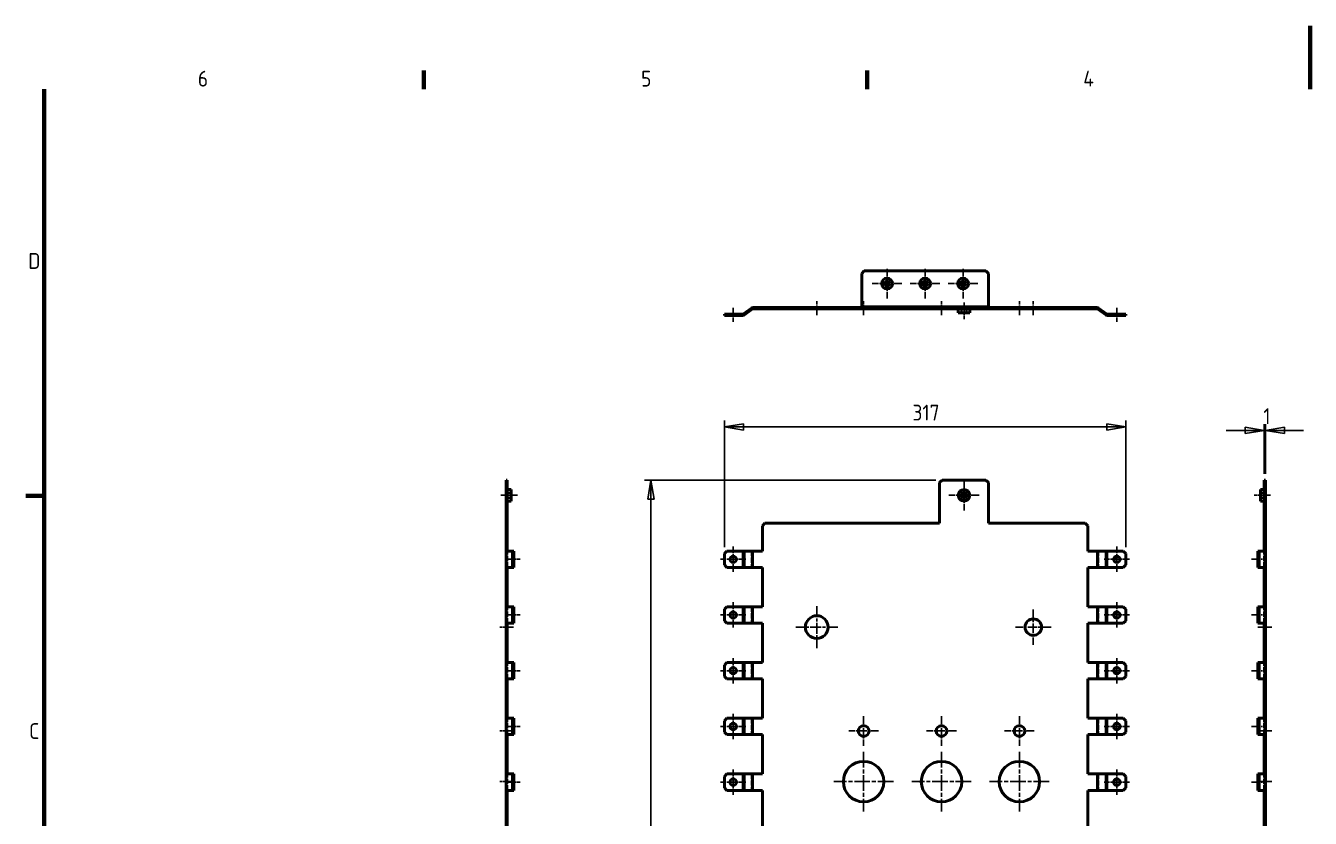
# Model space of a CAD drawing. Header units: millimetres. Extents: x 0 to 2100, y 0 to 1485.
# Drawn here: x 35 to 1050, y 859 to 1485 of the extents above; entities that cross this region are included whole.
import ezdxf

# ---------------------------------------------------------------- set-up
doc = ezdxf.new("R2010")
doc.units = ezdxf.units.MM
doc.header["$LTSCALE"] = 5
doc.linetypes.add('CHAIN', pattern=[0.3543, 0.2362, -0.0295, 0.0591, -0.0295])
doc.linetypes.add('DASHED', pattern=[0.2067, 0.1654, -0.0413])
doc.layers.get('0').update_dxf_attribs({"lineweight": 25})
for name, color, linetype, lineweight in [('가려진 것(ISO)', 5, 'DASHED', 35), ('가려진 좁은 것(ISO)', 5, 'DASHED', 25), ('가시적인 것(ISO)', 7, 'Continuous', 50), ('가시적인 좁은 것(ISO)', 1, 'Continuous', 35), ('경계(ISO)', 7, 'Continuous', 70), ('중심 표식(ISO)', 1, 'Continuous', 25), ('중심선(ISO)', 1, 'Continuous', 25), ('치수(ISO)', 7, 'Continuous', 25)]:
    doc.layers.add(name, color=color, linetype=linetype, lineweight=lineweight)
doc.styles.add('ISO ProportionalPSTEK', font='isocp.shx')
doc.dimstyles.new('PSTEK', dxfattribs={"dimscale": 5, "dimtxt": 2.5, "dimasz": 3, "dimexe": 1, "dimexo": 1, "dimgap": 1, "dimtad": 1, "dimrnd": 1e-08, "dimdsep": 46, "dimtxsty": 'ISO ProportionalPSTEK', "dimblk": 'Filled-1', "dimcen": 0.09, "dimdle": 10, "dimclrd": 3, "dimclre": 3, "dimclrt": 1, "dimadec": 1, "dimazin": 2, "dimtfac": 1, "dimtdec": 3, "dimtmove": 0, "dimatfit": 3, "dimfxl": 0, "dimtolj": 1, "dimlwd": -1, "dimlwe": -1, "dimarcsym": 0})

# ---------------------------------------------------------------- blocks, each defined once
blk = doc.blocks.new('경계 Default Border')
at = {"layer": '경계(ISO)'}
for p, q in [((70, 287), (70, 289.9)), ((140, 287), (140, 289.9)), ((10, 222.75), (7.1, 222.75))]:
    blk.add_line(p, q, dxfattribs=at)
at = {"layer": '경계(ISO)', "flags": 128}
for points in [[(210, 297), (210, 287)], [(10, 10), (10, 287)]]:
    blk.add_lwpolyline(points, dxfattribs=at)
at = {"layer": '경계(ISO)', "color": 1, "char_height": 2.5, "attachment_point": 7, "style": 'ISO ProportionalPSTEK'}
for s, insert in [('6', (34.29, 287.38)), ('5', (104.29, 287.38)), ('4', (174.14, 287.4)), ('D', (7.5, 258.6)), ('C', (7.64, 184.35))]:
    blk.add_mtext(s, dxfattribs=dict(at, insert=insert))
blk = doc.blocks.new('Filled-1')
at = {"color": 0}
for p, q in [((0, 0), (-1, 0.167)), ((-1, 0.167), (-1, -0.167)), ((-1, 0), (0, 0)), ((-1, -0.167), (0, 0))]:
    blk.add_line(p, q, dxfattribs=at)
at = {"color": 0, "flags": 128}
blk.add_lwpolyline([(-1, -0.167), (0, 0)], dxfattribs=at)
at = {"color": 0}
blk.add_solid([(-1, -0.167), (0, 0), (-1, 0.167), (-1, -0.167)], dxfattribs=at)
blk = doc.blocks.new('*D14')
at = {"layer": 'Defpoints', "color": 0}
for p in [(904.3, 1168.2), (587.3, 1068.2), (904.3, 1068.2)]:
    blk.add_point(p, dxfattribs=at)
at = {"layer": '치수(ISO)', "color": 3}
for p, q in [((587.3, 1073.2), (587.3, 1173.2)), ((602.3, 1168.2), (889.3, 1168.2)), ((904.3, 1073.2), (904.3, 1173.2))]:
    blk.add_line(p, q, dxfattribs=at)
at = {"layer": '치수(ISO)', "color": 3, "xscale": 15, "yscale": 15, "zscale": 15, "rotation": 180}
blk.add_blockref('Filled-1', (587.3, 1168.2), dxfattribs=at)
at = {"layer": '치수(ISO)', "color": 3, "xscale": 15, "yscale": 15, "zscale": 15}
blk.add_blockref('Filled-1', (904.3, 1168.2), dxfattribs=at)
at = {"layer": '치수(ISO)', "color": 1, "insert": (735.8, 1185.7), "char_height": 12.5, "attachment_point": 1, "style": 'ISO ProportionalPSTEK'}
blk.add_mtext('\\A1;317', dxfattribs=at)
blk = doc.blocks.new('*D15')
at = {"layer": 'Defpoints', "color": 0}
for p in [(759.3, 1126.2), (529.3, 474.2), (654.3, 474.2)]:
    blk.add_point(p, dxfattribs=at)
at = {"layer": '치수(ISO)', "color": 3}
for p, q in [((754.3, 1126.2), (524.3, 1126.2)), ((529.3, 1111.2), (529.3, 489.2)), ((649.3, 474.2), (524.3, 474.2))]:
    blk.add_line(p, q, dxfattribs=at)
at = {"layer": '치수(ISO)', "color": 3, "xscale": 15, "yscale": 15, "zscale": 15}
for p, rotation in [((529.3, 1126.2), 90), ((529.3, 474.2), 270)]:
    blk.add_blockref('Filled-1', p, dxfattribs=dict(at, rotation=rotation))
at = {"layer": '치수(ISO)', "color": 1, "insert": (511.8, 788.2), "char_height": 12.5, "attachment_point": 1, "rotation": 90, "style": 'ISO ProportionalPSTEK'}
blk.add_mtext('\\A1;652', dxfattribs=at)
blk = doc.blocks.new('*D20')
at = {"layer": 'Defpoints', "color": 0}
for p in [(1013.6, 1165.4), (1013.6, 1126.2), (1014.6, 1126.2)]:
    blk.add_point(p, dxfattribs=at)
at = {"layer": '치수(ISO)', "color": 3}
for p, q in [((1013.6, 1131.2), (1013.6, 1170.4)), ((1014.6, 1131.2), (1014.6, 1170.4)), ((998.6, 1165.4), (983.6, 1165.4)), ((1014.6, 1165.4), (1013.6, 1165.4)), ((1029.6, 1165.4), (1044.6, 1165.4))]:
    blk.add_line(p, q, dxfattribs=at)
at = {"layer": '치수(ISO)', "color": 3, "xscale": 15, "yscale": 15, "zscale": 15}
blk.add_blockref('Filled-1', (1013.6, 1165.4), dxfattribs=at)
at = {"layer": '치수(ISO)', "color": 3, "xscale": 15, "yscale": 15, "zscale": 15, "rotation": 180}
blk.add_blockref('Filled-1', (1014.6, 1165.4), dxfattribs=at)
at = {"layer": '치수(ISO)', "color": 1, "insert": (1012.9, 1182.9), "char_height": 12.5, "attachment_point": 1, "style": 'ISO ProportionalPSTEK'}
blk.add_mtext('\\A1;1', dxfattribs=at)

msp = doc.modelspace()

# ---------------------------------------------------------------- linework, layer by layer
at = {"layer": '가려진 것(ISO)', "ltscale": 0.380839}
for p, q in [((651.263, 1261.356), (651.263, 1262.356)), ((652.263, 1261.356), (652.263, 1262.356)), ((653.763, 1261.356), (653.763, 1262.356)), ((654.263, 1262.356), (654.263, 1261.356)), ((666.763, 1261.356), (666.763, 1262.356)), ((669.263, 1261.356), (669.263, 1262.356)), ((681.263, 1261.356), (681.263, 1262.356)), ((693.013, 1261.356), (693.013, 1262.356)), ((694.763, 1262.356), (694.763, 1261.356)), ((695.763, 1262.356), (695.763, 1261.356)), ((701.513, 1261.356), (701.513, 1262.356)), ((713.263, 1261.356), (713.263, 1262.356)), ((742.763, 1261.356), (742.763, 1262.356)), ((754.513, 1261.356), (754.513, 1262.356)), ((763.013, 1261.356), (763.013, 1262.356)), ((774.763, 1261.356), (774.763, 1262.356)), ((796.763, 1262.356), (796.763, 1261.356)), ((804.263, 1261.356), (804.263, 1262.356)), ((816.013, 1261.356), (816.013, 1262.356)), ((822.263, 1261.356), (822.263, 1262.356)), ((824.513, 1261.356), (824.513, 1262.356)), ((824.763, 1261.356), (824.763, 1262.356)), ((836.263, 1261.356), (836.263, 1262.356)), ((837.263, 1261.356), (837.263, 1262.356)), ((837.763, 1261.356), (837.763, 1262.356)), ((839.263, 1261.356), (839.263, 1262.356)), ((840.263, 1261.356), (840.263, 1262.356)), ((591.763, 1256.256), (591.763, 1257.256)), ((596.763, 1256.256), (596.763, 1257.256)), ((894.763, 1256.256), (894.763, 1257.256)), ((899.763, 1256.256), (899.763, 1257.256)), ((420.936, 1066.154), (419.936, 1066.154)), ((1008.501, 1066.154), (1009.501, 1066.154)), ((420.936, 1061.154), (419.936, 1061.154)), ((1008.501, 1061.154), (1009.501, 1061.154)), ((415.836, 1019.054), (414.836, 1019.054)), ((415.836, 1016.554), (414.836, 1016.554)), ((420.936, 1022.154), (419.936, 1022.154)), ((420.936, 1017.154), (419.936, 1017.154)), ((1008.501, 1022.154), (1009.501, 1022.154)), ((1008.501, 1017.154), (1009.501, 1017.154)), ((1013.601, 1019.054), (1014.601, 1019.054)), ((1013.601, 1016.554), (1014.601, 1016.554)), ((415.836, 1003.554), (414.836, 1003.554)), ((415.836, 1001.054), (414.836, 1001.054)), ((1013.601, 1003.554), (1014.601, 1003.554)), ((1013.601, 1001.054), (1014.601, 1001.054)), ((420.936, 978.154), (419.936, 978.154)), ((1008.501, 978.154), (1009.501, 978.154)), ((420.936, 973.154), (419.936, 973.154)), ((1008.501, 973.154), (1009.501, 973.154)), ((420.936, 934.154), (419.936, 934.154)), ((1008.501, 934.154), (1009.501, 934.154)), ((415.836, 932.304), (414.836, 932.304)), ((415.836, 923.804), (414.836, 923.804)), ((420.936, 929.154), (419.936, 929.154)), ((1008.501, 929.154), (1009.501, 929.154)), ((1013.601, 932.304), (1014.601, 932.304)), ((1013.601, 923.804), (1014.601, 923.804)), ((415.836, 904.054), (414.836, 904.054)), ((1013.601, 904.054), (1014.601, 904.054)), ((420.936, 890.154), (419.936, 890.154)), ((420.936, 885.154), (419.936, 885.154)), ((1008.501, 890.154), (1009.501, 890.154)), ((1008.501, 885.154), (1009.501, 885.154)), ((415.836, 872.054), (414.836, 872.054)), ((1013.601, 872.054), (1014.601, 872.054))]:
    msp.add_line(p, q, dxfattribs=at)
at = {"layer": '가려진 것(ISO)', "ltscale": 1.523657}
for p, q in [((774.446, 1262.356), (774.446, 1258.356)), ((778.58, 1262.356), (778.58, 1258.356)), ((414.836, 1116.221), (418.836, 1116.221)), ((1014.601, 1116.221), (1010.601, 1116.221)), ((414.836, 1112.087), (418.836, 1112.087)), ((1014.601, 1112.087), (1010.601, 1112.087))]:
    msp.add_line(p, q, dxfattribs=at)
at = {"layer": '가려진 것(ISO)', "ltscale": 4.952111}
for p, q in [((415.836, 1057.154), (415.836, 1070.154)), ((1013.601, 1057.154), (1013.601, 1070.154)), ((415.836, 1013.154), (415.836, 1026.154)), ((1013.601, 1013.154), (1013.601, 1026.154)), ((415.836, 969.154), (415.836, 982.154)), ((1013.601, 969.154), (1013.601, 982.154)), ((415.836, 925.154), (415.836, 938.154)), ((1013.601, 925.154), (1013.601, 938.154)), ((415.836, 881.154), (415.836, 894.154)), ((1013.601, 881.154), (1013.601, 894.154))]:
    msp.add_line(p, q, dxfattribs=at)
at = {"layer": '가려진 좁은 것(ISO)', "ltscale": 4.952111}
for p, q in [((416.027, 1057.154), (416.027, 1070.154)), ((420.552, 1057.154), (420.552, 1070.154)), ((602.463, 1070.154), (602.463, 1057.154)), ((608.674, 1070.154), (608.674, 1057.154)), ((882.852, 1070.154), (882.852, 1057.154)), ((889.063, 1070.154), (889.063, 1057.154)), ((1008.885, 1057.154), (1008.885, 1070.154)), ((1013.41, 1057.154), (1013.41, 1070.154)), ((416.027, 1013.154), (416.027, 1026.154)), ((420.552, 1013.154), (420.552, 1026.154)), ((602.463, 1026.154), (602.463, 1013.154)), ((608.674, 1026.154), (608.674, 1013.154)), ((882.852, 1026.154), (882.852, 1013.154)), ((889.063, 1026.154), (889.063, 1013.154)), ((1008.885, 1013.154), (1008.885, 1026.154)), ((1013.41, 1013.154), (1013.41, 1026.154)), ((416.027, 969.154), (416.027, 982.154)), ((420.552, 969.154), (420.552, 982.154)), ((602.463, 982.154), (602.463, 969.154)), ((608.674, 982.154), (608.674, 969.154)), ((882.852, 982.154), (882.852, 969.154)), ((889.063, 982.154), (889.063, 969.154)), ((1008.885, 969.154), (1008.885, 982.154)), ((1013.41, 969.154), (1013.41, 982.154)), ((416.027, 925.154), (416.027, 938.154)), ((420.552, 925.154), (420.552, 938.154)), ((602.463, 938.154), (602.463, 925.154)), ((608.674, 938.154), (608.674, 925.154)), ((882.852, 938.154), (882.852, 925.154)), ((889.063, 938.154), (889.063, 925.154)), ((1008.885, 925.154), (1008.885, 938.154)), ((1013.41, 925.154), (1013.41, 938.154)), ((416.027, 881.154), (416.027, 894.154)), ((420.552, 881.154), (420.552, 894.154)), ((602.463, 894.154), (602.463, 881.154)), ((608.674, 894.154), (608.674, 881.154)), ((882.852, 894.154), (882.852, 881.154)), ((889.063, 894.154), (889.063, 881.154)), ((1008.885, 881.154), (1008.885, 894.154)), ((1013.41, 881.154), (1013.41, 894.154))]:
    msp.add_line(p, q, dxfattribs=at)
at = {"layer": '가시적인 것(ISO)'}
for p, q in [((695.763, 1289.356), (697.763, 1291.356)), ((695.763, 1289.356), (695.763, 1263.356)), ((793.763, 1291.356), (697.763, 1291.356)), ((793.763, 1291.356), (795.763, 1289.356)), ((795.763, 1289.356), (795.763, 1263.356)), ((602.463, 1257.448), (608.674, 1261.972)), ((609.263, 1261.164), (603.052, 1256.639)), ((609.851, 1262.356), (617.263, 1262.356)), ((617.263, 1261.356), (609.851, 1261.356)), ((619.263, 1262.356), (617.263, 1262.356)), ((617.263, 1262.356), (617.263, 1261.356)), ((617.263, 1261.356), (619.263, 1261.356)), ((619.263, 1261.356), (619.263, 1262.356)), ((619.263, 1262.356), (757.263, 1262.356)), ((757.263, 1261.356), (619.263, 1261.356)), ((695.763, 1263.356), (695.763, 1262.356)), ((759.263, 1262.356), (757.263, 1262.356)), ((757.263, 1262.356), (757.263, 1261.356)), ((757.263, 1261.356), (759.263, 1261.356)), ((759.263, 1261.356), (759.263, 1262.356)), ((793.763, 1262.356), (759.263, 1262.356)), ((793.763, 1261.356), (759.263, 1261.356)), ((772.013, 1261.356), (772.013, 1258.356)), ((772.013, 1258.356), (781.013, 1258.356)), ((781.013, 1261.356), (781.013, 1258.356)), ((795.763, 1262.356), (793.763, 1262.356)), ((793.763, 1262.356), (793.763, 1261.356)), ((793.763, 1261.356), (795.763, 1261.356)), ((795.763, 1263.356), (795.763, 1262.356)), ((795.763, 1261.356), (795.763, 1262.356)), ((795.763, 1262.356), (872.263, 1262.356)), ((872.263, 1261.356), (795.763, 1261.356)), ((874.263, 1262.356), (872.263, 1262.356)), ((872.263, 1262.356), (872.263, 1261.356)), ((872.263, 1261.356), (874.263, 1261.356)), ((874.263, 1261.356), (874.263, 1262.356)), ((874.263, 1262.356), (881.675, 1262.356)), ((881.675, 1261.356), (874.263, 1261.356)), ((888.474, 1256.639), (882.263, 1261.164)), ((882.852, 1261.972), (889.063, 1257.448)), ((589.263, 1257.256), (587.263, 1257.256)), ((587.263, 1257.256), (587.263, 1256.256)), ((587.263, 1256.256), (589.263, 1256.256)), ((589.263, 1256.256), (589.263, 1257.256)), ((589.263, 1257.256), (601.875, 1257.256)), ((601.875, 1256.256), (589.263, 1256.256)), ((889.651, 1257.256), (902.263, 1257.256)), ((902.263, 1256.256), (889.651, 1256.256)), ((904.263, 1257.256), (902.263, 1257.256)), ((902.263, 1257.256), (902.263, 1256.256)), ((902.263, 1256.256), (904.263, 1256.256)), ((904.263, 1256.256), (904.263, 1257.256)), ((414.836, 1126.154), (414.836, 1124.154)), ((415.836, 1126.154), (414.836, 1126.154)), ((415.836, 1124.154), (415.836, 1126.154)), ((757.263, 1124.154), (759.263, 1126.154)), ((793.763, 1126.154), (759.263, 1126.154)), ((793.763, 1126.154), (795.763, 1124.154)), ((1013.601, 1126.154), (1013.601, 1124.154)), ((1014.601, 1126.154), (1013.601, 1126.154)), ((1014.601, 1124.154), (1014.601, 1126.154)), ((414.836, 1124.154), (415.836, 1124.154)), ((414.836, 1092.154), (414.836, 1124.154)), ((415.836, 1124.154), (415.836, 1092.154)), ((415.836, 1118.654), (418.836, 1118.654)), ((418.836, 1109.654), (418.836, 1118.654)), ((757.263, 1124.154), (757.263, 1092.154)), ((795.763, 1092.154), (795.763, 1124.154)), ((1010.601, 1118.654), (1010.601, 1109.654)), ((1013.601, 1118.654), (1010.601, 1118.654)), ((1013.601, 1124.154), (1014.601, 1124.154)), ((1013.601, 1092.154), (1013.601, 1124.154)), ((1014.601, 1124.154), (1014.601, 1092.154)), ((415.836, 1109.654), (418.836, 1109.654)), ((1013.601, 1109.654), (1010.601, 1109.654)), ((414.836, 1092.154), (414.836, 1090.154)), ((415.836, 1092.154), (414.836, 1092.154)), ((414.836, 1090.154), (415.836, 1090.154)), ((414.836, 1070.154), (414.836, 1090.154)), ((415.836, 1090.154), (415.836, 1092.154)), ((415.836, 1090.154), (415.836, 1070.154)), ((617.263, 1090.154), (619.263, 1092.154)), ((617.263, 1090.154), (617.263, 1070.154)), ((757.263, 1092.154), (619.263, 1092.154)), ((872.263, 1092.154), (795.763, 1092.154)), ((872.263, 1092.154), (874.263, 1090.154)), ((874.263, 1070.154), (874.263, 1090.154)), ((1013.601, 1092.154), (1013.601, 1090.154)), ((1014.601, 1092.154), (1013.601, 1092.154)), ((1013.601, 1090.154), (1014.601, 1090.154)), ((1013.601, 1070.154), (1013.601, 1090.154)), ((1014.601, 1090.154), (1014.601, 1092.154)), ((1014.601, 1090.154), (1014.601, 1070.154)), ((414.836, 1070.154), (415.219, 1070.154)), ((414.836, 1070.154), (414.836, 1057.154)), ((419.744, 1070.154), (415.219, 1070.154)), ((419.936, 1070.154), (419.744, 1070.154)), ((419.936, 1070.154), (419.936, 1068.154)), ((420.936, 1070.154), (419.936, 1070.154)), ((419.936, 1068.154), (420.936, 1068.154)), ((419.936, 1059.154), (419.936, 1068.154)), ((420.936, 1068.154), (420.936, 1070.154)), ((420.936, 1059.154), (420.936, 1068.154)), ((587.263, 1068.154), (589.263, 1070.154)), ((587.263, 1059.154), (587.263, 1068.154)), ((601.875, 1070.154), (589.263, 1070.154)), ((601.875, 1070.154), (603.052, 1070.154)), ((609.263, 1070.154), (603.052, 1070.154)), ((609.851, 1070.154), (609.263, 1070.154)), ((617.263, 1070.154), (609.851, 1070.154)), ((881.675, 1070.154), (874.263, 1070.154)), ((882.263, 1070.154), (881.675, 1070.154)), ((888.474, 1070.154), (882.263, 1070.154)), ((888.474, 1070.154), (889.651, 1070.154)), ((902.263, 1070.154), (889.651, 1070.154)), ((902.263, 1070.154), (904.263, 1068.154)), ((904.263, 1068.154), (904.263, 1059.154)), ((1008.501, 1070.154), (1008.501, 1068.154)), ((1009.501, 1070.154), (1008.501, 1070.154)), ((1008.501, 1068.154), (1009.501, 1068.154)), ((1008.501, 1068.154), (1008.501, 1059.154)), ((1009.501, 1068.154), (1009.501, 1070.154)), ((1009.693, 1070.154), (1009.501, 1070.154)), ((1009.501, 1059.154), (1009.501, 1068.154)), ((1014.218, 1070.154), (1009.693, 1070.154)), ((1014.218, 1070.154), (1014.601, 1070.154)), ((1014.601, 1070.154), (1014.601, 1057.154)), ((414.836, 1026.154), (414.836, 1057.154)), ((415.219, 1057.154), (414.836, 1057.154)), ((415.219, 1057.154), (419.744, 1057.154)), ((415.836, 1057.154), (415.836, 1026.154)), ((419.744, 1057.154), (419.936, 1057.154)), ((420.936, 1059.154), (419.936, 1059.154)), ((419.936, 1059.154), (419.936, 1057.154)), ((419.936, 1057.154), (420.936, 1057.154)), ((420.936, 1057.154), (420.936, 1059.154)), ((589.263, 1057.154), (587.263, 1059.154)), ((589.263, 1057.154), (601.875, 1057.154)), ((603.052, 1057.154), (601.875, 1057.154)), ((603.052, 1057.154), (609.263, 1057.154)), ((609.263, 1057.154), (609.851, 1057.154)), ((609.851, 1057.154), (617.263, 1057.154)), ((617.263, 1057.154), (617.263, 1026.154)), ((874.263, 1026.154), (874.263, 1057.154)), ((874.263, 1057.154), (881.675, 1057.154)), ((881.675, 1057.154), (882.263, 1057.154)), ((882.263, 1057.154), (888.474, 1057.154)), ((889.651, 1057.154), (888.474, 1057.154)), ((889.651, 1057.154), (902.263, 1057.154)), ((904.263, 1059.154), (902.263, 1057.154)), ((1009.501, 1059.154), (1008.501, 1059.154)), ((1008.501, 1059.154), (1008.501, 1057.154)), ((1008.501, 1057.154), (1009.501, 1057.154)), ((1009.501, 1057.154), (1009.501, 1059.154)), ((1009.501, 1057.154), (1009.693, 1057.154)), ((1009.693, 1057.154), (1014.218, 1057.154)), ((1013.601, 1026.154), (1013.601, 1057.154)), ((1014.601, 1057.154), (1014.218, 1057.154)), ((1014.601, 1057.154), (1014.601, 1026.154)), ((414.836, 1026.154), (415.219, 1026.154)), ((414.836, 1026.154), (414.836, 1013.154)), ((419.744, 1026.154), (415.219, 1026.154)), ((419.936, 1026.154), (419.744, 1026.154)), ((419.936, 1026.154), (419.936, 1024.154)), ((420.936, 1026.154), (419.936, 1026.154)), ((420.936, 1024.154), (420.936, 1026.154)), ((587.263, 1024.154), (589.263, 1026.154)), ((601.875, 1026.154), (589.263, 1026.154)), ((601.875, 1026.154), (603.052, 1026.154)), ((609.263, 1026.154), (603.052, 1026.154)), ((609.851, 1026.154), (609.263, 1026.154)), ((617.263, 1026.154), (609.851, 1026.154)), ((881.675, 1026.154), (874.263, 1026.154)), ((882.263, 1026.154), (881.675, 1026.154)), ((888.474, 1026.154), (882.263, 1026.154)), ((888.474, 1026.154), (889.651, 1026.154)), ((902.263, 1026.154), (889.651, 1026.154)), ((902.263, 1026.154), (904.263, 1024.154)), ((1008.501, 1026.154), (1008.501, 1024.154)), ((1009.501, 1026.154), (1008.501, 1026.154)), ((1009.501, 1024.154), (1009.501, 1026.154)), ((1009.693, 1026.154), (1009.501, 1026.154)), ((1014.218, 1026.154), (1009.693, 1026.154)), ((1014.218, 1026.154), (1014.601, 1026.154)), ((1014.601, 1026.154), (1014.601, 1013.154)), ((419.936, 1024.154), (420.936, 1024.154)), ((419.936, 1015.154), (419.936, 1024.154)), ((420.936, 1015.154), (419.936, 1015.154)), ((419.936, 1015.154), (419.936, 1013.154)), ((420.936, 1015.154), (420.936, 1024.154)), ((420.936, 1013.154), (420.936, 1015.154)), ((587.263, 1015.154), (587.263, 1024.154)), ((589.263, 1013.154), (587.263, 1015.154)), ((904.263, 1015.154), (902.263, 1013.154)), ((904.263, 1024.154), (904.263, 1015.154)), ((1008.501, 1024.154), (1009.501, 1024.154)), ((1008.501, 1024.154), (1008.501, 1015.154)), ((1009.501, 1015.154), (1008.501, 1015.154)), ((1008.501, 1015.154), (1008.501, 1013.154)), ((1009.501, 1015.154), (1009.501, 1024.154)), ((1009.501, 1013.154), (1009.501, 1015.154)), ((414.836, 982.154), (414.836, 1013.154)), ((415.219, 1013.154), (414.836, 1013.154)), ((415.219, 1013.154), (419.744, 1013.154)), ((415.836, 1013.154), (415.836, 982.154)), ((419.744, 1013.154), (419.936, 1013.154)), ((419.936, 1013.154), (420.936, 1013.154)), ((589.263, 1013.154), (601.875, 1013.154)), ((603.052, 1013.154), (601.875, 1013.154)), ((603.052, 1013.154), (609.263, 1013.154)), ((609.263, 1013.154), (609.851, 1013.154)), ((609.851, 1013.154), (617.263, 1013.154)), ((617.263, 1013.154), (617.263, 982.154)), ((874.263, 982.154), (874.263, 1013.154)), ((874.263, 1013.154), (881.675, 1013.154)), ((881.675, 1013.154), (882.263, 1013.154)), ((882.263, 1013.154), (888.474, 1013.154)), ((889.651, 1013.154), (888.474, 1013.154)), ((889.651, 1013.154), (902.263, 1013.154)), ((1008.501, 1013.154), (1009.501, 1013.154)), ((1009.501, 1013.154), (1009.693, 1013.154)), ((1009.693, 1013.154), (1014.218, 1013.154)), ((1013.601, 982.154), (1013.601, 1013.154)), ((1014.601, 1013.154), (1014.218, 1013.154)), ((1014.601, 1013.154), (1014.601, 982.154)), ((414.836, 982.154), (415.219, 982.154)), ((414.836, 982.154), (414.836, 969.154)), ((419.744, 982.154), (415.219, 982.154)), ((419.936, 982.154), (419.744, 982.154)), ((419.936, 982.154), (419.936, 980.154)), ((420.936, 982.154), (419.936, 982.154)), ((419.936, 980.154), (420.936, 980.154)), ((419.936, 971.154), (419.936, 980.154)), ((420.936, 980.154), (420.936, 982.154)), ((420.936, 971.154), (420.936, 980.154)), ((587.263, 980.154), (589.263, 982.154)), ((587.263, 971.154), (587.263, 980.154)), ((601.875, 982.154), (589.263, 982.154)), ((601.875, 982.154), (603.052, 982.154)), ((609.263, 982.154), (603.052, 982.154)), ((609.851, 982.154), (609.263, 982.154)), ((617.263, 982.154), (609.851, 982.154)), ((881.675, 982.154), (874.263, 982.154)), ((882.263, 982.154), (881.675, 982.154)), ((888.474, 982.154), (882.263, 982.154)), ((888.474, 982.154), (889.651, 982.154)), ((902.263, 982.154), (889.651, 982.154)), ((902.263, 982.154), (904.263, 980.154)), ((904.263, 980.154), (904.263, 971.154)), ((1008.501, 982.154), (1008.501, 980.154)), ((1009.501, 982.154), (1008.501, 982.154)), ((1008.501, 980.154), (1009.501, 980.154)), ((1008.501, 980.154), (1008.501, 971.154)), ((1009.501, 980.154), (1009.501, 982.154)), ((1009.693, 982.154), (1009.501, 982.154)), ((1009.501, 971.154), (1009.501, 980.154)), ((1014.218, 982.154), (1009.693, 982.154)), ((1014.218, 982.154), (1014.601, 982.154)), ((1014.601, 982.154), (1014.601, 969.154)), ((414.836, 938.154), (414.836, 969.154)), ((415.219, 969.154), (414.836, 969.154)), ((415.219, 969.154), (419.744, 969.154)), ((415.836, 969.154), (415.836, 938.154)), ((419.744, 969.154), (419.936, 969.154)), ((420.936, 971.154), (419.936, 971.154)), ((419.936, 971.154), (419.936, 969.154)), ((419.936, 969.154), (420.936, 969.154)), ((420.936, 969.154), (420.936, 971.154)), ((589.263, 969.154), (587.263, 971.154)), ((589.263, 969.154), (601.875, 969.154)), ((603.052, 969.154), (601.875, 969.154)), ((603.052, 969.154), (609.263, 969.154)), ((609.263, 969.154), (609.851, 969.154)), ((609.851, 969.154), (617.263, 969.154)), ((617.263, 969.154), (617.263, 938.154)), ((874.263, 938.154), (874.263, 969.154)), ((874.263, 969.154), (881.675, 969.154)), ((881.675, 969.154), (882.263, 969.154)), ((882.263, 969.154), (888.474, 969.154)), ((889.651, 969.154), (888.474, 969.154)), ((889.651, 969.154), (902.263, 969.154)), ((904.263, 971.154), (902.263, 969.154)), ((1009.501, 971.154), (1008.501, 971.154)), ((1008.501, 971.154), (1008.501, 969.154)), ((1008.501, 969.154), (1009.501, 969.154)), ((1009.501, 969.154), (1009.501, 971.154)), ((1009.501, 969.154), (1009.693, 969.154)), ((1009.693, 969.154), (1014.218, 969.154)), ((1013.601, 938.154), (1013.601, 969.154)), ((1014.601, 969.154), (1014.218, 969.154)), ((1014.601, 969.154), (1014.601, 938.154)), ((414.836, 938.154), (415.219, 938.154)), ((414.836, 938.154), (414.836, 925.154)), ((419.744, 938.154), (415.219, 938.154)), ((419.936, 938.154), (419.744, 938.154)), ((419.936, 938.154), (419.936, 936.154)), ((420.936, 938.154), (419.936, 938.154)), ((419.936, 936.154), (420.936, 936.154)), ((419.936, 927.154), (419.936, 936.154)), ((420.936, 936.154), (420.936, 938.154)), ((420.936, 927.154), (420.936, 936.154)), ((587.263, 936.154), (589.263, 938.154)), ((587.263, 927.154), (587.263, 936.154)), ((601.875, 938.154), (589.263, 938.154)), ((601.875, 938.154), (603.052, 938.154)), ((609.263, 938.154), (603.052, 938.154)), ((609.851, 938.154), (609.263, 938.154)), ((617.263, 938.154), (609.851, 938.154)), ((881.675, 938.154), (874.263, 938.154)), ((882.263, 938.154), (881.675, 938.154)), ((888.474, 938.154), (882.263, 938.154)), ((888.474, 938.154), (889.651, 938.154)), ((902.263, 938.154), (889.651, 938.154)), ((902.263, 938.154), (904.263, 936.154)), ((904.263, 936.154), (904.263, 927.154)), ((1008.501, 938.154), (1008.501, 936.154)), ((1009.501, 938.154), (1008.501, 938.154)), ((1008.501, 936.154), (1009.501, 936.154)), ((1008.501, 936.154), (1008.501, 927.154)), ((1009.501, 936.154), (1009.501, 938.154)), ((1009.693, 938.154), (1009.501, 938.154)), ((1009.501, 927.154), (1009.501, 936.154)), ((1014.218, 938.154), (1009.693, 938.154)), ((1014.218, 938.154), (1014.601, 938.154)), ((1014.601, 938.154), (1014.601, 925.154)), ((414.836, 894.154), (414.836, 925.154)), ((415.219, 925.154), (414.836, 925.154)), ((415.219, 925.154), (419.744, 925.154)), ((415.836, 925.154), (415.836, 894.154)), ((419.744, 925.154), (419.936, 925.154)), ((420.936, 927.154), (419.936, 927.154)), ((419.936, 927.154), (419.936, 925.154)), ((419.936, 925.154), (420.936, 925.154)), ((420.936, 925.154), (420.936, 927.154)), ((589.263, 925.154), (587.263, 927.154)), ((589.263, 925.154), (601.875, 925.154)), ((603.052, 925.154), (601.875, 925.154)), ((603.052, 925.154), (609.263, 925.154)), ((609.263, 925.154), (609.851, 925.154)), ((609.851, 925.154), (617.263, 925.154)), ((617.263, 925.154), (617.263, 894.154)), ((874.263, 894.154), (874.263, 925.154)), ((874.263, 925.154), (881.675, 925.154)), ((881.675, 925.154), (882.263, 925.154)), ((882.263, 925.154), (888.474, 925.154)), ((889.651, 925.154), (888.474, 925.154)), ((889.651, 925.154), (902.263, 925.154)), ((904.263, 927.154), (902.263, 925.154)), ((1009.501, 927.154), (1008.501, 927.154)), ((1008.501, 927.154), (1008.501, 925.154)), ((1008.501, 925.154), (1009.501, 925.154)), ((1009.501, 925.154), (1009.501, 927.154)), ((1009.501, 925.154), (1009.693, 925.154)), ((1009.693, 925.154), (1014.218, 925.154)), ((1013.601, 894.154), (1013.601, 925.154)), ((1014.601, 925.154), (1014.218, 925.154)), ((1014.601, 925.154), (1014.601, 894.154)), ((414.836, 894.154), (415.219, 894.154)), ((414.836, 894.154), (414.836, 881.154)), ((419.744, 894.154), (415.219, 894.154)), ((419.936, 894.154), (419.744, 894.154)), ((419.936, 894.154), (419.936, 892.154)), ((420.936, 894.154), (419.936, 894.154)), ((420.936, 892.154), (420.936, 894.154)), ((587.263, 892.154), (589.263, 894.154)), ((601.875, 894.154), (589.263, 894.154)), ((601.875, 894.154), (603.052, 894.154)), ((609.263, 894.154), (603.052, 894.154)), ((609.851, 894.154), (609.263, 894.154)), ((617.263, 894.154), (609.851, 894.154)), ((881.675, 894.154), (874.263, 894.154)), ((882.263, 894.154), (881.675, 894.154)), ((888.474, 894.154), (882.263, 894.154)), ((888.474, 894.154), (889.651, 894.154)), ((902.263, 894.154), (889.651, 894.154)), ((902.263, 894.154), (904.263, 892.154)), ((1008.501, 894.154), (1008.501, 892.154)), ((1009.501, 894.154), (1008.501, 894.154)), ((1009.501, 892.154), (1009.501, 894.154)), ((1009.693, 894.154), (1009.501, 894.154)), ((1014.218, 894.154), (1009.693, 894.154)), ((1014.218, 894.154), (1014.601, 894.154)), ((1014.601, 894.154), (1014.601, 881.154)), ((419.936, 892.154), (420.936, 892.154)), ((419.936, 883.154), (419.936, 892.154)), ((420.936, 883.154), (419.936, 883.154)), ((419.936, 883.154), (419.936, 881.154)), ((420.936, 883.154), (420.936, 892.154)), ((420.936, 881.154), (420.936, 883.154)), ((587.263, 883.154), (587.263, 892.154)), ((589.263, 881.154), (587.263, 883.154)), ((904.263, 883.154), (902.263, 881.154)), ((904.263, 892.154), (904.263, 883.154)), ((1008.501, 892.154), (1009.501, 892.154)), ((1008.501, 892.154), (1008.501, 883.154)), ((1009.501, 883.154), (1008.501, 883.154)), ((1008.501, 883.154), (1008.501, 881.154)), ((1009.501, 883.154), (1009.501, 892.154)), ((1009.501, 881.154), (1009.501, 883.154)), ((414.836, 850.154), (414.836, 881.154)), ((415.219, 881.154), (414.836, 881.154)), ((415.219, 881.154), (419.744, 881.154)), ((415.836, 881.154), (415.836, 850.154)), ((419.744, 881.154), (419.936, 881.154)), ((419.936, 881.154), (420.936, 881.154)), ((589.263, 881.154), (601.875, 881.154)), ((603.052, 881.154), (601.875, 881.154)), ((603.052, 881.154), (609.263, 881.154)), ((609.263, 881.154), (609.851, 881.154)), ((609.851, 881.154), (617.263, 881.154)), ((617.263, 881.154), (617.263, 850.154)), ((874.263, 850.154), (874.263, 881.154)), ((874.263, 881.154), (881.675, 881.154)), ((881.675, 881.154), (882.263, 881.154)), ((882.263, 881.154), (888.474, 881.154)), ((889.651, 881.154), (888.474, 881.154)), ((889.651, 881.154), (902.263, 881.154)), ((1008.501, 881.154), (1009.501, 881.154)), ((1009.501, 881.154), (1009.693, 881.154)), ((1009.693, 881.154), (1014.218, 881.154)), ((1013.601, 850.154), (1013.601, 881.154)), ((1014.601, 881.154), (1014.218, 881.154)), ((1014.601, 881.154), (1014.601, 850.154))]:
    msp.add_line(p, q, dxfattribs=at)
for centre, radius in [((715.763, 1281.356), 4.25), ((715.763, 1281.356), 2.067), ((745.763, 1281.356), 4.25), ((745.763, 1281.356), 2.067), ((775.763, 1281.356), 4.25), ((775.763, 1281.356), 2.067), ((776.513, 1114.154), 4.5), ((776.513, 1114.154), 2.067), ((594.263, 1063.654), 2.5), ((897.263, 1063.654), 2.5), ((594.263, 1019.654), 2.5), ((660.263, 1010.054), 9), ((831.263, 1010.054), 6.5), ((897.263, 1019.654), 2.5), ((594.263, 975.654), 2.5), ((897.263, 975.654), 2.5), ((594.263, 931.654), 2.5), ((897.263, 931.654), 2.5), ((697.263, 928.054), 4.25), ((758.763, 928.054), 4.25), ((820.263, 928.054), 4.25), ((697.263, 888.054), 16), ((758.763, 888.054), 16), ((820.263, 888.054), 16), ((594.263, 887.654), 2.5), ((897.263, 887.654), 2.5)]:
    msp.add_circle(centre, radius, dxfattribs=at)
for centre, radius, start, end in [((609.851, 1260.356), 2, 90, 126.076012), ((609.851, 1260.356), 1, 90, 126.076012), ((881.675, 1260.356), 2, 53.923988, 90), ((881.675, 1260.356), 1, 53.923988, 90), ((601.875, 1258.256), 1, 270, 306.076012), ((601.875, 1258.256), 2, 270, 306.076012), ((889.651, 1258.256), 2, 233.923988, 270), ((889.651, 1258.256), 1, 233.923988, 270)]:
    msp.add_arc(centre, radius, start, end, dxfattribs=at)
at = {"layer": '가시적인 좁은 것(ISO)'}
for p, q in [((695.763, 1263.356), (795.763, 1263.356)), ((415.219, 1070.154), (415.219, 1057.154)), ((419.744, 1070.154), (419.744, 1057.154)), ((601.875, 1057.154), (601.875, 1070.154)), ((603.052, 1057.154), (603.052, 1070.154)), ((609.263, 1057.154), (609.263, 1070.154)), ((609.851, 1057.154), (609.851, 1070.154)), ((881.675, 1057.154), (881.675, 1070.154)), ((882.263, 1057.154), (882.263, 1070.154)), ((888.474, 1057.154), (888.474, 1070.154)), ((889.651, 1057.154), (889.651, 1070.154)), ((1009.693, 1070.154), (1009.693, 1057.154)), ((1014.218, 1070.154), (1014.218, 1057.154)), ((415.219, 1026.154), (415.219, 1013.154)), ((419.744, 1026.154), (419.744, 1013.154)), ((601.875, 1013.154), (601.875, 1026.154)), ((603.052, 1013.154), (603.052, 1026.154)), ((609.263, 1013.154), (609.263, 1026.154)), ((609.851, 1013.154), (609.851, 1026.154)), ((881.675, 1013.154), (881.675, 1026.154)), ((882.263, 1013.154), (882.263, 1026.154)), ((888.474, 1013.154), (888.474, 1026.154)), ((889.651, 1013.154), (889.651, 1026.154)), ((1009.693, 1026.154), (1009.693, 1013.154)), ((1014.218, 1026.154), (1014.218, 1013.154)), ((415.219, 982.154), (415.219, 969.154)), ((419.744, 982.154), (419.744, 969.154)), ((601.875, 969.154), (601.875, 982.154)), ((603.052, 969.154), (603.052, 982.154)), ((609.263, 969.154), (609.263, 982.154)), ((609.851, 969.154), (609.851, 982.154)), ((881.675, 969.154), (881.675, 982.154)), ((882.263, 969.154), (882.263, 982.154)), ((888.474, 969.154), (888.474, 982.154)), ((889.651, 969.154), (889.651, 982.154)), ((1009.693, 982.154), (1009.693, 969.154)), ((1014.218, 982.154), (1014.218, 969.154)), ((415.219, 938.154), (415.219, 925.154)), ((419.744, 938.154), (419.744, 925.154)), ((601.875, 925.154), (601.875, 938.154)), ((603.052, 925.154), (603.052, 938.154)), ((609.263, 925.154), (609.263, 938.154)), ((609.851, 925.154), (609.851, 938.154)), ((881.675, 925.154), (881.675, 938.154)), ((882.263, 925.154), (882.263, 938.154)), ((888.474, 925.154), (888.474, 938.154)), ((889.651, 925.154), (889.651, 938.154)), ((1009.693, 938.154), (1009.693, 925.154)), ((1014.218, 938.154), (1014.218, 925.154)), ((415.219, 894.154), (415.219, 881.154)), ((419.744, 894.154), (419.744, 881.154)), ((601.875, 881.154), (601.875, 894.154)), ((603.052, 881.154), (603.052, 894.154)), ((609.263, 881.154), (609.263, 894.154)), ((609.851, 881.154), (609.851, 894.154)), ((881.675, 881.154), (881.675, 894.154)), ((882.263, 881.154), (882.263, 894.154)), ((888.474, 881.154), (888.474, 894.154)), ((889.651, 881.154), (889.651, 894.154)), ((1009.693, 894.154), (1009.693, 881.154)), ((1014.218, 894.154), (1014.218, 881.154))]:
    msp.add_line(p, q, dxfattribs=at)
at = {"layer": '중심 표식(ISO)', "linetype": 'CHAIN', "ltscale": 5.222575}
for p, q in [((715.763, 1293.106), (715.763, 1269.606)), ((745.763, 1293.106), (745.763, 1269.606)), ((775.763, 1293.106), (775.763, 1269.606)), ((727.513, 1281.356), (704.013, 1281.356)), ((757.513, 1281.356), (734.013, 1281.356)), ((787.513, 1281.356), (764.013, 1281.356)), ((697.263, 939.804), (697.263, 916.304)), ((758.763, 939.804), (758.763, 916.304)), ((820.263, 939.804), (820.263, 916.304)), ((709.013, 928.054), (685.513, 928.054)), ((770.513, 928.054), (747.013, 928.054)), ((832.013, 928.054), (808.513, 928.054))]:
    msp.add_line(p, q, dxfattribs=at)
at = {"layer": '중심 표식(ISO)', "linetype": 'CHAIN', "ltscale": 5.333695}
for p, q in [((776.513, 1126.154), (776.513, 1102.154)), ((788.513, 1114.154), (764.513, 1114.154))]:
    msp.add_line(p, q, dxfattribs=at)
at = {"layer": '중심 표식(ISO)', "linetype": 'CHAIN', "ltscale": 4.44473}
for p, q in [((594.263, 1073.654), (594.263, 1053.654)), ((897.263, 1073.654), (897.263, 1053.654)), ((604.263, 1063.654), (584.263, 1063.654)), ((907.263, 1063.654), (887.263, 1063.654)), ((594.263, 1029.654), (594.263, 1009.654)), ((897.263, 1029.654), (897.263, 1009.654)), ((604.263, 1019.654), (584.263, 1019.654)), ((907.263, 1019.654), (887.263, 1019.654)), ((594.263, 985.654), (594.263, 965.654)), ((897.263, 985.654), (897.263, 965.654)), ((604.263, 975.654), (584.263, 975.654)), ((907.263, 975.654), (887.263, 975.654)), ((594.263, 941.654), (594.263, 921.654)), ((897.263, 941.654), (897.263, 921.654)), ((604.263, 931.654), (584.263, 931.654)), ((907.263, 931.654), (887.263, 931.654)), ((594.263, 897.654), (594.263, 877.654)), ((897.263, 897.654), (897.263, 877.654)), ((604.263, 887.654), (584.263, 887.654)), ((907.263, 887.654), (887.263, 887.654))]:
    msp.add_line(p, q, dxfattribs=at)
at = {"layer": '중심 표식(ISO)', "linetype": 'CHAIN', "ltscale": 7.333869}
for p, q in [((660.263, 1026.554), (660.263, 993.554)), ((676.763, 1010.054), (643.763, 1010.054))]:
    msp.add_line(p, q, dxfattribs=at)
at = {"layer": '중심 표식(ISO)', "linetype": 'CHAIN', "ltscale": 6.222661}
for p, q in [((831.263, 1024.054), (831.263, 996.054)), ((845.263, 1010.054), (817.263, 1010.054))]:
    msp.add_line(p, q, dxfattribs=at)
at = {"layer": '중심 표식(ISO)', "linetype": 'CHAIN', "ltscale": 10.44525}
for p, q in [((697.263, 911.554), (697.263, 864.554)), ((758.763, 911.554), (758.763, 864.554)), ((820.263, 911.554), (820.263, 864.554)), ((720.763, 888.054), (673.763, 888.054)), ((782.263, 888.054), (735.263, 888.054)), ((843.763, 888.054), (796.763, 888.054))]:
    msp.add_line(p, q, dxfattribs=at)
at = {"layer": '중심선(ISO)', "linetype": 'CHAIN', "ltscale": 2.444556}
for p, q in [((594.263, 1251.256), (594.263, 1262.256)), ((660.263, 1256.356), (660.263, 1267.356)), ((697.263, 1256.356), (697.263, 1267.356)), ((758.763, 1256.356), (758.763, 1267.356)), ((820.263, 1256.356), (820.263, 1267.356)), ((831.263, 1256.356), (831.263, 1267.356)), ((897.263, 1251.256), (897.263, 1262.256)), ((425.936, 1063.654), (414.936, 1063.654)), ((1003.501, 1063.654), (1014.501, 1063.654)), ((425.936, 1019.654), (414.936, 1019.654)), ((1003.501, 1019.654), (1014.501, 1019.654)), ((420.836, 1010.054), (409.836, 1010.054)), ((1008.601, 1010.054), (1019.601, 1010.054)), ((425.936, 975.654), (414.936, 975.654)), ((1003.501, 975.654), (1014.501, 975.654)), ((420.836, 928.054), (409.836, 928.054)), ((425.936, 931.654), (414.936, 931.654)), ((1003.501, 931.654), (1014.501, 931.654)), ((1008.601, 928.054), (1019.601, 928.054)), ((420.836, 888.054), (409.836, 888.054)), ((425.936, 887.654), (414.936, 887.654)), ((1003.501, 887.654), (1014.501, 887.654)), ((1008.601, 888.054), (1019.601, 888.054))]:
    msp.add_line(p, q, dxfattribs=at)
at = {"layer": '중심선(ISO)', "linetype": 'CHAIN', "ltscale": 2.889039}
for p, q in [((776.513, 1266.356), (776.513, 1253.356)), ((410.836, 1114.154), (423.836, 1114.154)), ((1018.601, 1114.154), (1005.601, 1114.154))]:
    msp.add_line(p, q, dxfattribs=at)

# ---------------------------------------------------------------- block references
at = {"xscale": 5, "yscale": 5, "zscale": 5}
msp.add_blockref('경계 Default Border', (0, 0), dxfattribs=at)

# ---------------------------------------------------------------- dimensions: what is measured, and where the dimension line sits
at = {"layer": '치수(ISO)', "color": 3}
dim = msp.add_linear_dim(base=(904.263, 1168.154), p1=(587.263, 1068.154), p2=(904.263, 1068.154), dimstyle='PSTEK', override={"dimdec": 2, "dimtp": 0, "dimtm": 0, "dimtdec": 3, "dimtofl": 0, "dimatfit": 1}, dxfattribs=at)
dim.commit()
dim.dimension.update_dxf_attribs({"geometry": '*D14', "text_midpoint": (745.763, 1168.154), "dimtype": 160})
for base, p1, p2, angle, override, picture, middle in [((1013.601, 1165.362), (1014.601, 1126.154), (1013.601, 1126.154), 180, {"dimdec": 2, "dimtp": 0, "dimtm": 0, "dimtdec": 3, "dimtofl": 1, "dimatfit": 1}, '*D20', (1014.101, 1165.362)), ((529.263, 474.154), (759.263, 1126.154), (654.263, 474.154), 90, {"dimdec": 2, "dimtp": 0, "dimtm": 0, "dimtdec": 3, "dimtofl": 0, "dimatfit": 1}, '*D15', (529.263, 800.154))]:
    dim = msp.add_linear_dim(base=base, p1=p1, p2=p2, angle=angle, dimstyle='PSTEK', override=override, dxfattribs=at)
    dim.commit()
    dim.dimension.update_dxf_attribs({"geometry": picture, "text_midpoint": middle, "dimtype": 160})

doc.saveas('drawing.dxf')
